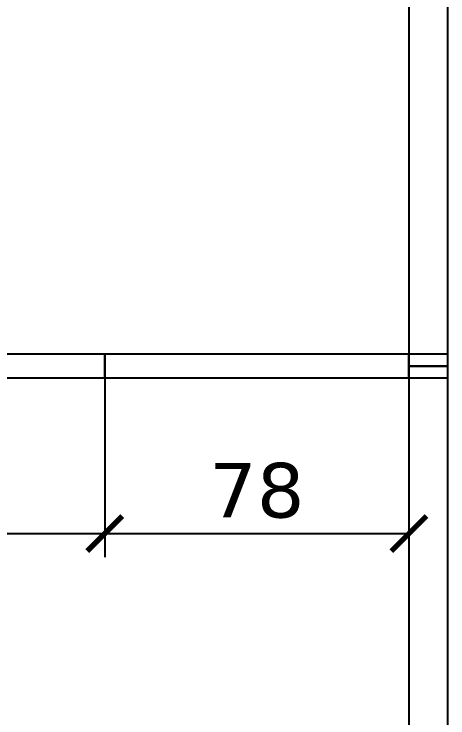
# Model space of a CAD drawing. Header units: centimetres. Extents: x -135 to 3640, y -1234 to 1338.
# Drawn here: x 2288.7 to 2400, y 528.2 to 708.8 of the extents above; entities that cross this region are included whole.
import ezdxf

# ---------------------------------------------------------------- set-up
doc = ezdxf.new("R2010")
doc.units = ezdxf.units.CM
for name, color, linetype in [('MONTAJ_OZEL_OLCU', 6, 'Continuous'), ('MONTAJ_OZEL_PANO', 6, 'Continuous'), ('MONTAJ_STANDART', 7, 'Continuous')]:
    doc.layers.add(name, color=color, linetype=linetype)
doc.styles.add('PORTMAN', font='DejaVuSans.ttf')
doc.dimstyles.new('PORTMAN', dxfattribs={"dimtxt": 14, "dimasz": 9, "dimexe": 6, "dimexo": 5, "dimgap": 4, "dimtad": 1, "dimtxsty": 'PORTMAN', "dimblk": 'ARCHTICK', "dimcen": 2.5, "dimazin": 3, "dimtfac": 0.5, "dimtmove": 2, "dimatfit": 3})

# ---------------------------------------------------------------- blocks, each defined once
blk = doc.blocks.new('BOM_I07_1225p0_IC_DOLU')
blk.add_lwpolyline([(0, 0), (6, 0), (6, 122.5), (0, 122.5)], close=True)
blk = doc.blocks.new('MNT_BOM_I07_1225p0_IC_DOLU')
blk.add_blockref('BOM_I07_1225p0_IC_DOLU', (0, 0))
blk = doc.blocks.new('_ARCHTICK')
at = {"color": 0, "linetype": 'BYBLOCK', "const_width": 0.15}
blk.add_lwpolyline([(-0.5, -0.5), (0.5, 0.5)], dxfattribs=at)
blk = doc.blocks.new('BOM_I12_780p0_IC_DOLU')
blk.add_lwpolyline([(0, 0), (6, 0), (6, 78), (0, 78)], close=True)
blk = doc.blocks.new('MNT_BOM_I12_780p0_IC_DOLU')
blk.add_blockref('BOM_I12_780p0_IC_DOLU', (0, 0))
blk = doc.blocks.new('BOM_D01_1255p0_DIS_DOLU')
blk.add_lwpolyline([(0, 0), (10, 0), (10, 125.5), (0, 125.5)], close=True)
blk = doc.blocks.new('MNT_BOM_D01_1255p0_DIS_DOLU')
blk.add_blockref('BOM_D01_1255p0_DIS_DOLU', (0, 0))
blk = doc.blocks.new('BOM_B05_UCLU_H_DIS_100x60')
blk.add_lwpolyline([(-5, -3), (5, -3), (5, 3), (-5, 3)], close=True)
blk = doc.blocks.new('MNT_BOM_B05_UCLU_H_DIS_100x60')
blk.add_blockref('BOM_B05_UCLU_H_DIS_100x60', (0, 0))

msp = doc.modelspace()

# ---------------------------------------------------------------- block references
at = {"layer": 'MONTAJ_OZEL_PANO', "rotation": 270}
for name, p in [('MNT_BOM_I07_1225p0_IC_DOLU', (2189.5, 621.5)), ('MNT_BOM_I12_780p0_IC_DOLU', (2312, 621.5))]:
    msp.add_blockref(name, p, dxfattribs=at)
at = {"layer": 'MONTAJ_STANDART'}
for p in [(2390, 618.5), (2390, 493)]:
    msp.add_blockref('MNT_BOM_D01_1255p0_DIS_DOLU', p, dxfattribs=at)
at = {"layer": 'MONTAJ_STANDART', "rotation": 180}
msp.add_blockref('MNT_BOM_B05_UCLU_H_DIS_100x60', (2395, 618.5), dxfattribs=at)

# ---------------------------------------------------------------- dimensions: what is measured, and where the dimension line sits
at = {"layer": 'MONTAJ_OZEL_OLCU'}
for base, p1, p2 in [((2189.5, 575.5), (2189.5, 621.5), (2312, 621.5)), ((2312, 575.5), (2312, 621.5), (2390, 621.5))]:
    msp.add_linear_dim(base=base, p1=p1, p2=p2, dimstyle='PORTMAN', override={"dimtxt": 14, "dimasz": 9, "dimexe": 6, "dimexo": 5, "dimdec": 2, "dimzin": 8, "dimdsep": 44}, dxfattribs=at).render()

doc.saveas('drawing.dxf')
